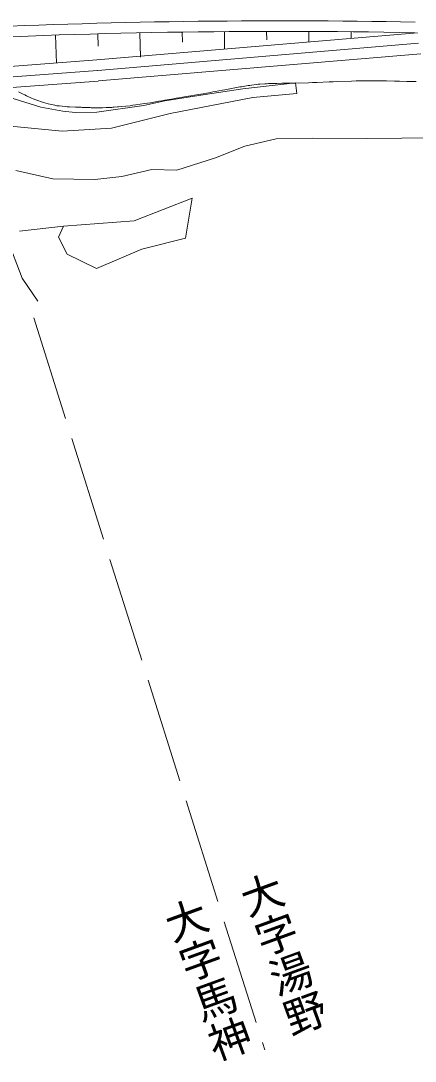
# Model space of a CAD drawing. Units: millimetres, scale not verified. Extents: x 40000 to 680000, y 20000 to 380000.
# Drawn here: x 325346 to 344023, y 278753 to 328036 of the extents above; entities that cross this region are included whole.
import ezdxf
from ezdxf.enums import TextEntityAlignment as Align

# ---------------------------------------------------------------- set-up
doc = ezdxf.new("R2010")
doc.units = ezdxf.units.MM
doc.header["$LTSCALE"] = 1000
doc.layers.add('M-BGD', color=7, linetype='Continuous', lineweight=13)
doc.layers.add('M-BGD-OTRS2', color=7, linetype='Continuous', lineweight=13)
doc.layers.add('M-BMK-HTXT', color=7, linetype='Continuous')
doc.styles.add('@ＭＳ ゴシック', font='')
doc.styles.get('@ＭＳ ゴシック').set_extended_font_data('@MS Gothic')

msp = doc.modelspace()

# ---------------------------------------------------------------- linework, layer by layer
at = {"layer": 'M-BGD'}
for p, q in [((326991, 327358.5), (327035.3, 326037.4)), ((328946.1, 326181.9), (344137.8, 327468.9)), ((328990.1, 327419.2), (329005.8, 326841)), ((330989.5, 327467.2), (331013.6, 326310.6)), ((332989.1, 327502.6), (332996.2, 327019.3)), ((334989, 327525.5), (334995.7, 326705.7)), ((336988.9, 327535.7), (336989.7, 327136.8)), ((338988.9, 327533.2), (338986.7, 327040.3)), ((340988.8, 327518.2), (340985.7, 327224.7)), ((328988.3, 325683.7), (344180, 326970.7)), ((329030.5, 325185.4), (344297.5, 326478.9)), ((324629.6, 325855.6), (328946.1, 326181.9)), ((324561.8, 325349), (328980.5, 325683)), ((324494, 324842.5), (329014.9, 325184.2)), ((335864.1, 324817.9), (334080, 324543.1)), ((335015.4, 324769.1), (335093.3, 324783.6)), ((335093.3, 324783.6), (335326.5, 324828.9)), ((335326.5, 324828.9), (335404.3, 324843.5)), ((335404.3, 324843.5), (335482.2, 324858.2)), ((335482.2, 324858.2), (335715.8, 324902.1)), ((335715.8, 324902.1), (335793.9, 324915.6)), ((335793.9, 324915.6), (335872.3, 324929.1)), ((338350.2, 325103.8), (335864.1, 324817.9)), ((335872.3, 324929.1), (336107.7, 324967.7)), ((336107.7, 324967.7), (336186.4, 324978.8)), ((336186.4, 324978.8), (336265.7, 324990)), ((336265.7, 324990), (336504.1, 325019.4)), ((336504.1, 325019.4), (336583.8, 325027.1)), ((336583.8, 325027.1), (336664.6, 325034.9)), ((336664.6, 325034.9), (336907.7, 325051.9)), ((336907.7, 325051.9), (336988.8, 325056.2)), ((336988.8, 325056.2), (337069.9, 325060.5)), ((337069.9, 325060.5), (337313.2, 325068.3)), ((337313.2, 325068.3), (337394.4, 325070.4)), ((337394.4, 325070.4), (337474.3, 325072.3)), ((337474.3, 325072.3), (337714, 325075.1)), ((337714, 325075.1), (337793.9, 325076.1)), ((337793.9, 325076.1), (337871.3, 325077.1)), ((337871.3, 325077.1), (338103.6, 325078.3)), ((338103.6, 325078.3), (338181, 325080.1)), ((338181, 325080.1), (338378, 325084.8)), ((338420.8, 324596.3), (338350.2, 325103.8)), ((338378, 325084.8), (338968.9, 325101.7)), ((338968.9, 325101.7), (339165.8, 325108.9)), ((339165.8, 325108.9), (339360, 325116)), ((339360, 325116), (339942.2, 325144.2)), ((339942.2, 325144.2), (340136.4, 325151.5)), ((340136.4, 325151.5), (340353.1, 325159.7)), ((340353.1, 325159.7), (341003.3, 325182.5)), ((341003.3, 325182.5), (341220.2, 325186)), ((341220.2, 325186), (341485, 325190.2)), ((341485, 325190.2), (342279.5, 325191.1)), ((342279.5, 325191.1), (342544.3, 325190.2)), ((342544.3, 325190.2), (342667.8, 325189.8)), ((342667.8, 325189.8), (343038.2, 325182)), ((343038.2, 325182), (343161.7, 325179.4)), ((343161.7, 325179.4), (343276.1, 325177)), ((343276.1, 325177), (343619.4, 325168.2)), ((343619.4, 325168.2), (343733.8, 325165.2)), ((343733.8, 325165.2), (343818.1, 325162.9)), ((343818.1, 325162.9), (344070.7, 325155.3)), ((326296.5, 323941.7), (324230.4, 324592.5)), ((325230.8, 324677), (325456.7, 324562.4)), ((325456.7, 324562.4), (325532.9, 324525.8)), ((325532.9, 324525.8), (325613.2, 324487.3)), ((325613.2, 324487.3), (325855.2, 324373.3)), ((325855.2, 324373.3), (325938, 324340.5)), ((325938, 324340.5), (326055.9, 324293.7)), ((326055.9, 324293.7), (326413.7, 324163.4)), ((332163.7, 324272.1), (332573.7, 324344.7)), ((334080, 324543.1), (332167, 324253.2)), ((332573.7, 324344.7), (332710.5, 324368.4)), ((332710.5, 324368.4), (332826, 324388.4)), ((332826, 324388.4), (333172.7, 324447.5)), ((333172.7, 324447.5), (333288.3, 324467.1)), ((333288.3, 324467.1), (333403.7, 324486.7)), ((333403.7, 324486.7), (333750.1, 324545)), ((333750.1, 324545), (333865.5, 324564.7)), ((333865.5, 324564.7), (333980.7, 324584.4)), ((333980.7, 324584.4), (334326.4, 324643.9)), ((334326.4, 324643.9), (334441.5, 324664.3)), ((334441.5, 324664.3), (334556.3, 324684.7)), ((334556.3, 324684.7), (334900.7, 324747.7)), ((334783.3, 324104), (336337.4, 324400.1)), ((334900.7, 324747.7), (335015.4, 324769.1)), ((336337.4, 324400.1), (338420.8, 324596.3)), ((327338.3, 323760.1), (326296.5, 323941.7)), ((326413.7, 324163.4), (326535.5, 324128.2)), ((326535.5, 324128.2), (326638.2, 324098.4)), ((326638.2, 324098.4), (326952.7, 324033)), ((326952.7, 324033), (327058.3, 324016.2)), ((327058.3, 324016.2), (327155.4, 324000.8)), ((327155.4, 324000.8), (327449.2, 323974.8)), ((327449.2, 323974.8), (327547.2, 323967.8)), ((327547.2, 323967.8), (327646.2, 323960.7)), ((327646.2, 323960.7), (327943.8, 323950.3)), ((327943.8, 323950.3), (328042.9, 323946)), ((328042.9, 323946), (328084.5, 323944.2)), ((328084.5, 323944.2), (328209.2, 323939)), ((328209.2, 323939), (328250.8, 323937.2)), ((328250.8, 323937.2), (328293.4, 323935.5)), ((328293.4, 323935.5), (328421.3, 323930)), ((328421.3, 323930), (328463.9, 323928.4)), ((328463.9, 323928.4), (328507.1, 323926.8)), ((328507.1, 323926.8), (328636.7, 323922.2)), ((328636.7, 323922.2), (328680, 323921)), ((328680, 323921), (328723.3, 323919.8)), ((328723.3, 323919.8), (328853.3, 323917)), ((328853.3, 323917), (328896.7, 323916.7)), ((328896.7, 323916.7), (328951, 323916.3)), ((328951, 323916.3), (329114, 323916.6)), ((331168.5, 324017.2), (328954.1, 323707.1)), ((329114, 323916.6), (329168.3, 323917.4)), ((329168.3, 323917.4), (329222.2, 323918.2)), ((329222.2, 323918.2), (329384, 323922.8)), ((329384, 323922.8), (329437.9, 323924.9)), ((329437.9, 323924.9), (329491.5, 323927)), ((329491.5, 323927), (329652.4, 323935.4)), ((329652.4, 323935.4), (329706, 323938.8)), ((329706, 323938.8), (329759.5, 323942.2)), ((329759.5, 323942.2), (329920, 323953.4)), ((329920, 323953.4), (329973.4, 323958.7)), ((329973.4, 323958.7), (330110.6, 323972.3)), ((330110.6, 323972.3), (330522, 324015.7)), ((330522, 324015.7), (330658.8, 324033.2)), ((330658.8, 324033.2), (330796.1, 324050.7)), ((330796.1, 324050.7), (331206.6, 324111.8)), ((332167, 324253.2), (331168.5, 324017.2)), ((331206.6, 324111.8), (331343.2, 324133.3)), ((331343.2, 324133.3), (331480.2, 324154.9)), ((331480.2, 324154.9), (331890.3, 324225.1)), ((331890.3, 324225.1), (332027, 324248.6)), ((332027, 324248.6), (332163.7, 324272.1)), ((332414.4, 323646.3), (334783.3, 324104)), ((327921.4, 323693), (327338.3, 323760.1)), ((328954.1, 323707.1), (327921.4, 323693)), ((329637.2, 322949.1), (332414.4, 323646.3)), ((324349.4, 323094), (327305.6, 322815.8)), ((327305.6, 322815.8), (329637.2, 322949.1)), ((337437.3, 322448.5), (335952.2, 322097.1)), ((339163.4, 322479.7), (337437.3, 322448.5)), ((341714, 322454.5), (339163.4, 322479.7)), ((345071.5, 322492.9), (341714, 322454.5)), ((335952.2, 322097.1), (334559, 321538.7)), ((334559, 321538.7), (332734, 320966.3)), ((326863.1, 320548.6), (325116.9, 320945.9)), ((331554.3, 320994.8), (330128.6, 320655.9)), ((332734, 320966.3), (331554.3, 320994.8)), ((328846.7, 320517), (326863.1, 320548.6)), ((330128.6, 320655.9), (328846.7, 320517)), ((330713.1, 318555.3), (333469.1, 319636.9)), ((333469.1, 319636.9), (333152.8, 317740.7)), ((327365.2, 318314.8), (330713.1, 318555.3)), ((325289, 318067.1), (327365.2, 318314.8)), ((327135, 317791), (327365.2, 318314.8)), ((324693.9, 317713.7), (325403.8, 315840.4)), ((327539.3, 316979.1), (327135, 317791)), ((333152.8, 317740.7), (331081.5, 317218)), ((328935.6, 316303.8), (327539.3, 316979.1)), ((331081.5, 317218), (328935.6, 316303.8)), ((325403.8, 315840.4), (326155.6, 314757.3))]:
    msp.add_line(p, q, dxfattribs=at)
for radius, end in [(317477, 92.8), (316977, 93.08081)]:
    msp.add_arc((337605.2, 10559.3), radius, 88.84229, end, dxfattribs=at)
at = {"layer": 'M-BGD-OTRS2'}
for p, q in [((325956.1, 313966.2), (327460.8, 309198)), ((327761.7, 308244.3), (329266.3, 303476.1)), ((329567.3, 302522.4), (331071.9, 297754.2)), ((331372.8, 296800.5), (332877.5, 292032.3)), ((333178.4, 291078.7), (334683.1, 286310.4)), ((334984, 285356.8), (336488.6, 280588.6)), ((336789.6, 279634.9), (336896.4, 279296.3))]:
    msp.add_line(p, q, dxfattribs=at)

# ---------------------------------------------------------------- texts
at = {"layer": 'M-BMK-HTXT', "style": '@ＭＳ ゴシック'}
for s, p in [('大字湯野', (338036.4, 279684.4)), ('大字馬神', (334452.4, 278474.5))]:
    msp.add_text(s, height=1466, rotation=290, dxfattribs=at).set_placement(p, align=Align.BOTTOM_RIGHT)

doc.saveas('drawing.dxf')
